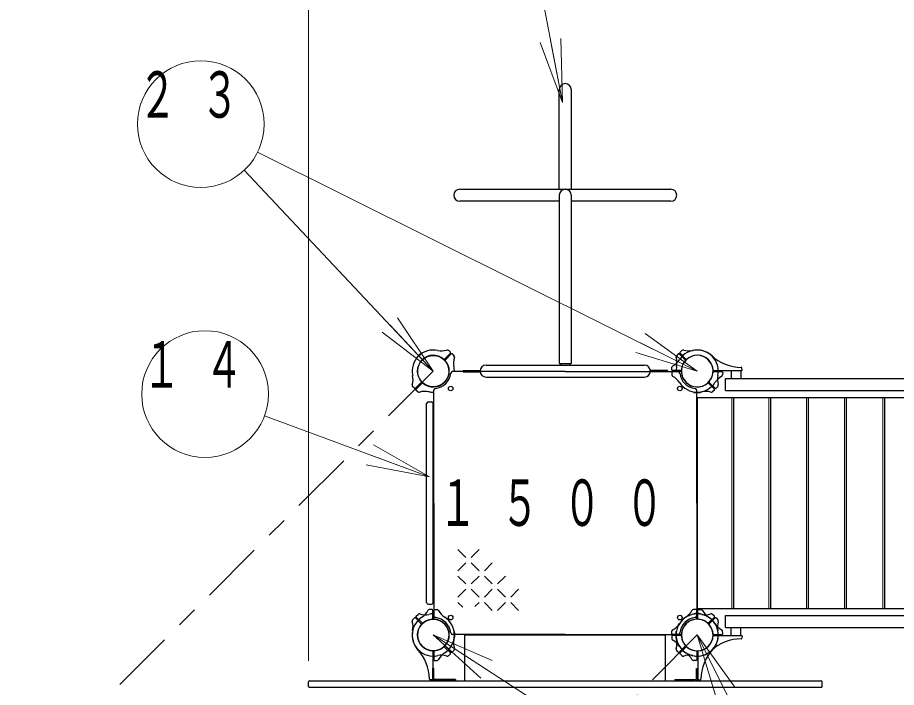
# Model space of a CAD drawing. Units: millimetres on the paper, scale 1:60. Extents: x -385 to 0, y -594 to 267.
# Drawn here: x -325.05 to -283.42, y 137.23 to 168.96 of the extents above; entities that cross this region are included whole.
import ezdxf

# ---------------------------------------------------------------- set-up
doc = ezdxf.new("R2010")
doc.units = ezdxf.units.MM
doc.linetypes.add('USER2', pattern=[6, 3, -1, 1, -1])
doc.layers.add('1_60', color=7, linetype='Continuous', lineweight=25)
doc.styles.add('ＭＳ ゴシック', font='')
doc.styles.get('ＭＳ ゴシック').set_extended_font_data('MS Gothic')

msp = doc.modelspace()

# ---------------------------------------------------------------- linework, layer by layer
at = {"layer": '1_60', "lineweight": 13}
for p, q in [((-311.273, 138.5), (-311.273, 231.46)), ((-311.273, 138.5), (-311.273, 231.46)), ((-299.241, 164.937), (-300.248, 170.203)), ((-299.241, 164.937), (-300.295, 167.789)), ((-299.241, 164.937), (-299.804, 167.883)), ((-299.313, 167.977), (-299.241, 164.937)), ((-292.856, 152.217), (-313.682, 162.581)), ((-305.356, 152.217), (-314.311, 161.733)), ((-307.048, 154.744), (-305.356, 152.217)), ((-305.356, 152.217), (-307.776, 154.059)), ((-305.356, 152.217), (-307.412, 154.402)), ((-295.319, 154.001), (-292.856, 152.217)), ((-292.856, 152.217), (-295.542, 153.554)), ((-292.856, 152.217), (-295.765, 153.106)), ((-291.216, 140.967), (-291.216, 150.967)), ((-289.461, 140.967), (-289.461, 150.967)), ((-287.68, 140.967), (-287.68, 150.967)), ((-285.878, 140.967), (-285.878, 150.967)), ((-284.061, 140.967), (-284.061, 150.967)), ((-305.541, 147.216), (-313.352, 150.094)), ((-308.183, 148.723), (-305.541, 147.216)), ((-305.541, 147.216), (-308.356, 148.253)), ((-305.541, 147.216), (-308.528, 147.784)), ((-303.813, 143.385), (-304.188, 143.76)), ((-303.188, 143.76), (-303.563, 143.385)), ((-303.813, 143.135), (-304.188, 142.76)), ((-303.188, 142.76), (-303.563, 143.135)), ((-302.563, 143.135), (-302.938, 142.76)), ((-303.813, 142.135), (-304.188, 142.51)), ((-303.188, 142.51), (-303.563, 142.135)), ((-302.563, 142.135), (-302.938, 142.51)), ((-301.938, 142.51), (-302.313, 142.135)), ((-303.813, 141.885), (-304.188, 141.51)), ((-303.188, 141.51), (-303.563, 141.885)), ((-302.563, 141.885), (-302.938, 141.51)), ((-301.938, 141.51), (-302.313, 141.885)), ((-301.313, 141.885), (-301.688, 141.51)), ((-303.965, 141.038), (-304.188, 141.26)), ((-303.188, 141.26), (-303.387, 141.061)), ((-302.563, 140.885), (-302.938, 141.26)), ((-301.938, 141.26), (-302.313, 140.885)), ((-301.313, 140.885), (-301.688, 141.26)), ((-303.11, 137.667), (-305.356, 139.717)), ((-305.356, 139.717), (-302.566, 138.507)), ((-305.356, 139.717), (-302.838, 138.087)), ((-305.356, 139.717), (-289.448, 129.421)), ((-291.969, 136.808), (-292.856, 139.717)), ((-292.856, 139.717), (-291.074, 137.253)), ((-292.856, 139.717), (-291.521, 137.031)), ((-292.856, 139.717), (-288.265, 130.478)), ((-294.44, 137.234), (-303.773, 137.234))]:
    msp.add_line(p, q, dxfattribs=at)
at = {"layer": '1_60', "color": 70}
for p, q in [((-299.39, 160.834), (-299.39, 165.551)), ((-298.823, 165.551), (-298.823, 160.834)), ((-304.107, 160.834), (-299.106, 160.834)), ((-299.106, 160.834), (-294.106, 160.834)), ((-299.39, 160.267), (-304.107, 160.267)), ((-299.39, 160.551), (-299.39, 152.584)), ((-298.823, 160.551), (-298.823, 152.584)), ((-294.106, 160.267), (-298.823, 160.267)), ((-299.39, 152.584), (-298.823, 152.584))]:
    msp.add_line(p, q, dxfattribs=at)
at = {"layer": '1_60', "color": 2}
for p, q in [((-304.545, 153.113), (-304.641, 153.202)), ((-293.668, 153.113), (-293.572, 153.202)), ((-304.822, 152.787), (-304.544, 153.065)), ((-304.786, 152.752), (-304.509, 153.029)), ((-304.461, 153.029), (-304.371, 152.933)), ((-293.752, 153.029), (-293.841, 152.933)), ((-293.426, 152.752), (-293.704, 153.029)), ((-293.391, 152.787), (-293.668, 153.065)), ((-294.064, 152.277), (-294.059, 152.398)), ((-290.732, 152.277), (-290.737, 152.364)), ((-294.064, 152.158), (-294.059, 152.027)), ((-293.638, 152.242), (-294.03, 152.242)), ((-293.638, 152.192), (-294.03, 152.192)), ((-292.075, 152.242), (-290.766, 152.242)), ((-292.075, 152.192), (-291.683, 152.192)), ((-291.649, 152.158), (-291.653, 152.036)), ((-305.926, 151.682), (-306.204, 151.405)), ((-305.891, 151.647), (-306.169, 151.369)), ((-292.321, 151.647), (-292.044, 151.369)), ((-292.286, 151.682), (-292.008, 151.405)), ((-306.252, 151.406), (-306.335, 151.494)), ((-306.168, 151.321), (-306.079, 151.239)), ((-292.045, 151.321), (-292.133, 151.239)), ((-291.96, 151.406), (-291.878, 151.494)), ((-306.168, 140.612), (-306.079, 140.695)), ((-305.416, 140.924), (-305.537, 140.92)), ((-305.382, 140.498), (-305.382, 140.891)), ((-305.332, 140.498), (-305.332, 140.891)), ((-305.297, 140.924), (-305.166, 140.92)), ((-292.916, 140.924), (-293.047, 140.92)), ((-292.881, 140.498), (-292.881, 140.891)), ((-292.831, 140.498), (-292.831, 140.891)), ((-292.797, 140.924), (-292.676, 140.92)), ((-292.045, 140.612), (-292.133, 140.695)), ((-306.252, 140.528), (-306.335, 140.44)), ((-305.926, 140.252), (-306.204, 140.529)), ((-305.891, 140.287), (-306.169, 140.565)), ((-292.321, 140.287), (-292.044, 140.565)), ((-292.286, 140.252), (-292.008, 140.529)), ((-291.96, 140.528), (-291.878, 140.44)), ((-294.064, 139.776), (-294.059, 139.907)), ((-291.649, 139.776), (-291.653, 139.898)), ((-294.064, 139.657), (-294.059, 139.536)), ((-293.638, 139.742), (-294.03, 139.742)), ((-293.638, 139.692), (-294.03, 139.692)), ((-292.075, 139.742), (-291.683, 139.742)), ((-292.075, 139.692), (-290.766, 139.692)), ((-290.732, 139.657), (-290.737, 139.569)), ((-304.822, 139.147), (-304.544, 138.869)), ((-304.786, 139.182), (-304.509, 138.904)), ((-293.426, 139.182), (-293.704, 138.904)), ((-293.391, 139.147), (-293.668, 138.869)), ((-305.382, 138.936), (-305.382, 137.626)), ((-305.332, 138.936), (-305.332, 138.543)), ((-304.545, 138.821), (-304.641, 138.732)), ((-304.461, 138.905), (-304.371, 139.001)), ((-293.752, 138.905), (-293.841, 139.001)), ((-293.668, 138.821), (-293.572, 138.732)), ((-292.881, 138.936), (-292.881, 138.543)), ((-292.831, 138.936), (-292.831, 137.626)), ((-305.297, 138.51), (-305.176, 138.514)), ((-292.916, 138.51), (-293.037, 138.514)), ((-305.417, 137.593), (-305.504, 137.598)), ((-292.796, 137.593), (-292.709, 137.598))]:
    msp.add_line(p, q, dxfattribs=at)
at = {"layer": '1_60'}
for p, q in [((-306.171, 152.796), (-306.173, 152.798)), ((-305.936, 153.032), (-305.938, 153.034)), ((-292.277, 153.032), (-292.275, 153.034)), ((-292.041, 152.796), (-292.039, 152.798)), ((-302.857, 152.5), (-295.356, 152.5)), ((-299.333, 152.584), (-299.333, 152.5)), ((-298.88, 152.584), (-298.88, 152.5)), ((-303.947, 152.244), (-303.947, 152.19)), ((-303.947, 152.244), (-303.139, 152.244)), ((-303.947, 152.19), (-303.139, 152.19)), ((-302.857, 151.934), (-295.356, 151.934)), ((-294.266, 152.244), (-295.074, 152.244)), ((-294.266, 152.19), (-295.074, 152.19)), ((-294.266, 152.244), (-294.266, 152.19)), ((-291.25, 152.242), (-291.25, 151.867)), ((-290.796, 152.242), (-290.796, 151.867)), ((-291.517, 151.867), (-269.195, 151.867)), ((-291.517, 151.3), (-291.517, 151.867)), ((-293.023, 151.231), (-293.023, 151.228)), ((-292.69, 151.231), (-292.69, 151.228)), ((-291.517, 151.3), (-269.195, 151.3)), ((-305.59, 150.759), (-305.44, 150.759)), ((-292.856, 150.967), (-292.756, 150.967)), ((-292.856, 150.967), (-267.856, 150.967)), ((-292.838, 140.967), (-292.838, 150.967)), ((-291.115, 140.967), (-291.115, 150.967)), ((-289.362, 140.967), (-289.362, 150.967)), ((-287.584, 140.967), (-287.584, 150.967)), ((-285.785, 140.967), (-285.785, 150.967)), ((-283.97, 140.967), (-283.97, 150.967)), ((-305.673, 141.259), (-305.673, 150.676)), ((-305.356, 141.259), (-305.356, 150.676)), ((-305.59, 141.175), (-305.44, 141.175)), ((-293.023, 140.703), (-293.023, 140.706)), ((-292.856, 140.967), (-292.756, 140.967)), ((-292.856, 140.967), (-267.856, 140.967)), ((-292.69, 140.703), (-292.69, 140.706)), ((-291.517, 140.067), (-291.517, 140.634)), ((-291.517, 140.634), (-269.195, 140.634)), ((-304.371, 139.884), (-304.368, 139.884)), ((-293.842, 139.884), (-293.845, 139.884)), ((-291.517, 140.067), (-269.195, 140.067)), ((-291.25, 139.692), (-291.25, 140.067)), ((-290.796, 139.692), (-290.796, 140.067)), ((-304.371, 139.55), (-304.368, 139.55)), ((-303.857, 139.717), (-294.356, 139.717)), ((-303.857, 137.55), (-303.857, 139.717)), ((-294.356, 137.55), (-294.356, 139.717)), ((-293.842, 139.55), (-293.845, 139.55)), ((-306.171, 139.137), (-306.173, 139.136)), ((-292.041, 139.137), (-292.039, 139.136)), ((-305.936, 138.902), (-305.938, 138.9)), ((-292.277, 138.902), (-292.275, 138.9)), ((-305.328, 138.134), (-305.382, 138.134)), ((-305.382, 137.65), (-305.382, 138.134)), ((-305.328, 137.65), (-305.328, 138.134)), ((-292.885, 138.134), (-292.831, 138.134)), ((-292.885, 137.65), (-292.885, 138.134)), ((-292.831, 137.65), (-292.831, 138.134)), ((-311.273, 137.284), (-311.273, 137.5)), ((-311.223, 137.55), (-286.99, 137.55)), ((-304.298, 137.604), (-305.282, 137.604)), ((-304.298, 137.55), (-305.282, 137.55)), ((-304.298, 137.604), (-304.298, 137.55)), ((-293.915, 137.604), (-293.915, 137.55)), ((-293.915, 137.604), (-292.931, 137.604)), ((-293.915, 137.55), (-292.931, 137.55)), ((-286.94, 137.284), (-286.94, 137.5)), ((-286.99, 137.234), (-311.223, 137.234)), ((-294.44, 137.234), (-303.773, 137.234))]:
    msp.add_line(p, q, dxfattribs=at)
at = {"layer": '1_60', "linetype": 'USER2', "lineweight": 13}
for p, q in [((-305.356, 152.217), (-325.046, 132.527)), ((-292.856, 139.717), (-312.546, 120.027))]:
    msp.add_line(p, q, dxfattribs=at)
at = {"layer": '1_60', "color": 4}
for p, q in [((-299.106, 152.192), (-304.446, 152.192)), ((-299.106, 152.192), (-293.766, 152.192)), ((-305.331, 145.967), (-305.331, 151.307)), ((-292.881, 145.967), (-292.881, 151.307)), ((-305.331, 145.967), (-305.331, 140.627)), ((-292.881, 145.967), (-292.881, 140.627)), ((-299.106, 139.742), (-304.446, 139.742)), ((-299.106, 139.742), (-293.766, 139.742))]:
    msp.add_line(p, q, dxfattribs=at)
at = {"layer": '1_60', "lineweight": 13}
for centre in [(-316.367, 163.918), (-316.167, 151.131)]:
    msp.add_circle(centre, 3, dxfattribs=at)
at = {"layer": '1_60'}
for centre, radius in [((-305.356, 152.217), 0.743), ((-304.531, 151.392), 0.108), ((-293.681, 151.392), 0.108), ((-305.356, 139.717), 0.743), ((-304.531, 140.542), 0.108), ((-293.681, 140.542), 0.108)]:
    msp.add_circle(centre, radius, dxfattribs=at)
at = {"layer": '1_60', "color": 70}
for centre, start, end in [((-299.106, 165.551), 0, 180), ((-304.107, 160.551), 90, 270), ((-299.106, 160.551), 0, 180), ((-294.106, 160.551), 270, 90)]:
    msp.add_arc(centre, 0.283, start, end, dxfattribs=at)
at = {"layer": '1_60', "color": 2}
for centre, radius, start, end in [((-305.356, 152.217), 1, 77.7272, 135), ((-304.967, 154.009), 0.833, 257.7272, 287.5412), ((-304.69, 153.134), 0.0833, 47, 107.5412), ((-292.856, 152.217), 1, 90, 147.2728), ((-293.522, 153.134), 0.0833, 72.4588, 133), ((-293.246, 154.009), 0.833, 252.4588, 282.2728), ((-292.856, 152.217), 1, 45, 102.2728), ((-292.856, 152.217), 1, 47.7828, 90), ((-305.356, 152.217), 1, 135, 192.2728), ((-305.356, 152.217), 0.75, 49.2707, 135), ((-304.845, 152.811), 0.0333, 229.2707, 315), ((-304.568, 153.088), 0.0333, 315, 47), ((-304.485, 153.006), 0.0333, 43, 135), ((-303.565, 152.607), 0.833, 162.4588, 192.2728), ((-304.439, 152.883), 0.0833, 342.4588, 43), ((-293.774, 152.883), 0.0833, 137, 197.5412), ((-294.648, 152.607), 0.833, 347.7272, 17.5412), ((-293.727, 153.006), 0.0333, 45, 137), ((-293.645, 153.088), 0.0333, 133, 225), ((-292.856, 152.217), 0.75, 90, 175.7293), ((-293.367, 152.811), 0.0333, 225, 310.7293), ((-292.856, 152.217), 0.75, 45, 130.7293), ((-292.856, 152.217), 0.75, 4.2707, 90), ((-290.728, 154.562), 2.167, 227.7828, 268.9158), ((-292.856, 152.217), 1, 347.7272, 45), ((-305.356, 152.217), 0.75, 135, 220.7293), ((-305.356, 152.217), 0.75, 315, 40.7293), ((-304.763, 152.728), 0.0333, 135, 220.7293), ((-305.356, 152.217), 1, 358.5675, 12.2728), ((-293.976, 152.395), 0.0833, 117.4588, 178), ((-293.976, 152.395), 0.0833, 117.4588, 178), ((-294.399, 153.208), 0.833, 297.4588, 327.2728), ((-292.856, 152.217), 1, 167.7272, 181.4325), ((-292.856, 152.217), 0.75, 139.2707, 225), ((-293.45, 152.728), 0.0333, 319.2707, 45), ((-292.856, 152.217), 0.75, 319.2707, 45), ((-290.77, 152.363), 0.0333, 3, 88.9159), ((-307.148, 151.827), 0.833, 342.4588, 12.2728), ((-294.03, 152.275), 0.0333, 178, 270), ((-294.03, 152.159), 0.0333, 90, 182), ((-293.976, 152.039), 0.0833, 182, 242.5412), ((-294.399, 151.226), 0.833, 32.7272, 62.5412), ((-293.638, 152.275), 0.0333, 270, 355.7293), ((-293.638, 152.159), 0.0333, 4.2707, 90), ((-292.856, 152.217), 0.75, 184.2707, 270), ((-292.856, 152.217), 0.75, 270, 355.7293), ((-292.075, 152.275), 0.0333, 184.2707, 270), ((-292.075, 152.159), 0.0333, 90, 175.7293), ((-291.314, 151.226), 0.833, 117.4588, 147.2728), ((-291.065, 151.827), 0.833, 167.7272, 197.5412), ((-291.737, 152.039), 0.0833, 297.4588, 358), ((-291.683, 152.159), 0.0333, 358, 90), ((-290.766, 152.275), 0.0333, 270, 3), ((-306.274, 151.551), 0.0833, 162.4588, 223), ((-305.95, 151.706), 0.0333, 315, 40.7293), ((-305.867, 151.623), 0.0333, 49.2707, 135), ((-305.356, 152.217), 0.75, 229.2707, 315), ((-292.856, 152.217), 1, 212.7272, 270), ((-292.856, 152.217), 0.75, 225, 310.7293), ((-292.856, 152.217), 1, 270, 327.2728), ((-292.345, 151.623), 0.0333, 45, 130.7293), ((-292.262, 151.706), 0.0333, 139.2707, 225), ((-291.939, 151.551), 0.0833, 317, 17.5412), ((-306.228, 151.428), 0.0333, 223, 315), ((-306.145, 151.346), 0.0333, 135, 227), ((-306.022, 151.3), 0.0833, 227, 287.5412), ((-305.746, 150.426), 0.833, 77.7272, 107.5412), ((-305.356, 152.217), 1, 257.7272, 271.4325), ((-292.856, 152.217), 1, 268.5675, 282.2728), ((-292.466, 150.426), 0.833, 72.4588, 102.2728), ((-292.19, 151.3), 0.0833, 252.4588, 313), ((-292.067, 151.346), 0.0333, 313, 45), ((-291.985, 151.428), 0.0333, 225, 317), ((-306.022, 140.634), 0.0833, 72.4588, 133), ((-305.746, 141.508), 0.833, 252.4588, 282.2728), ((-306.348, 141.259), 0.833, 302.7272, 332.5412), ((-305.534, 140.837), 0.0833, 92, 152.5412), ((-305.534, 140.837), 0.0833, 92, 152.5412), ((-305.356, 139.717), 1, 88.5675, 102.2728), ((-305.415, 140.891), 0.0333, 0, 92), ((-305.298, 140.891), 0.0333, 88, 180), ((-305.179, 140.837), 0.0833, 27.4588, 88), ((-304.365, 141.259), 0.833, 207.4588, 237.2728), ((-292.856, 139.717), 1, 90, 147.2728), ((-293.848, 141.259), 0.833, 302.7272, 332.5412), ((-293.034, 140.837), 0.0833, 92, 152.5412), ((-292.915, 140.891), 0.0333, 0, 92), ((-292.856, 139.717), 1, 77.7272, 91.4325), ((-292.856, 139.717), 1, 32.7272, 90), ((-292.798, 140.891), 0.0333, 88, 180), ((-292.679, 140.837), 0.0833, 27.4588, 88), ((-292.679, 140.837), 0.0833, 27.4588, 88), ((-292.466, 141.508), 0.833, 257.7272, 287.5412), ((-291.865, 141.259), 0.833, 207.4588, 237.2728), ((-292.19, 140.634), 0.0833, 47, 107.5412), ((-305.357, 139.717), 1, 122.7272, 180), ((-306.274, 140.383), 0.0833, 137, 197.5412), ((-307.148, 140.107), 0.833, 347.7272, 17.5412), ((-306.228, 140.506), 0.0333, 45, 137), ((-306.145, 140.588), 0.0333, 133, 225), ((-305.357, 139.717), 0.75, 94.2707, 180), ((-305.867, 140.31), 0.0333, 225, 310.7293), ((-305.356, 139.717), 0.75, 45, 130.7293), ((-305.415, 140.498), 0.0333, 274.2707, 0), ((-305.298, 140.498), 0.0333, 180, 265.7293), ((-305.357, 139.717), 0.75, 0, 85.7293), ((-305.357, 139.717), 1, 0, 57.2728), ((-292.856, 139.717), 1, 122.7272, 180), ((-292.856, 139.717), 0.75, 94.2707, 180), ((-292.856, 139.717), 0.75, 90, 175.7293), ((-292.856, 139.717), 0.75, 49.2707, 135), ((-292.915, 140.498), 0.0333, 274.2707, 0), ((-292.856, 139.717), 0.75, 4.2707, 90), ((-292.798, 140.498), 0.0333, 180, 265.7293), ((-292.856, 139.717), 0.75, 0, 85.7293), ((-292.345, 140.31), 0.0333, 229.2707, 315), ((-292.856, 139.717), 1, 0, 57.2728), ((-292.067, 140.588), 0.0333, 315, 47), ((-291.985, 140.506), 0.0333, 43, 135), ((-291.065, 140.107), 0.833, 162.4588, 192.2728), ((-291.939, 140.383), 0.0833, 342.4588, 43), ((-305.356, 139.717), 1, 167.7272, 225), ((-305.356, 139.717), 0.75, 139.2707, 225), ((-305.95, 140.228), 0.0333, 319.2707, 45), ((-305.356, 139.717), 0.75, 319.2707, 45), ((-293.976, 139.895), 0.0833, 117.4588, 178), ((-294.399, 140.708), 0.833, 297.4588, 327.2728), ((-292.856, 139.717), 0.75, 135, 220.7293), ((-292.856, 139.717), 0.75, 315, 40.7293), ((-292.262, 140.228), 0.0333, 135, 220.7293), ((-292.856, 139.717), 1, 315, 12.2728), ((-291.314, 140.708), 0.833, 212.7272, 242.5412), ((-291.737, 139.895), 0.0833, 2, 62.5412), ((-305.357, 139.717), 1, 180, 222.2172), ((-305.357, 139.717), 0.75, 180, 265.7293), ((-305.357, 139.717), 0.75, 274.2707, 0), ((-305.357, 139.717), 1, 302.7272, 0), ((-303.565, 139.327), 0.833, 167.7272, 197.5412), ((-305.356, 139.717), 1, 347.7272, 1.4325), ((-294.03, 139.775), 0.0333, 178, 270), ((-294.03, 139.659), 0.0333, 90, 182), ((-293.976, 139.539), 0.0833, 182, 242.5412), ((-293.976, 139.539), 0.0833, 182, 242.5412), ((-294.399, 138.726), 0.833, 32.7272, 62.5412), ((-292.856, 139.717), 1, 178.5675, 192.2728), ((-292.856, 139.717), 1, 180, 237.2728), ((-294.648, 139.327), 0.833, 342.4588, 12.2728), ((-293.638, 139.775), 0.0333, 270, 355.7293), ((-293.638, 139.659), 0.0333, 4.2707, 90), ((-292.856, 139.717), 0.75, 180, 265.7293), ((-292.856, 139.717), 0.75, 184.2707, 270), ((-292.856, 139.717), 0.75, 270, 355.7293), ((-292.856, 139.717), 0.75, 274.2707, 0), ((-290.728, 137.372), 2.167, 91.0841, 132.2172), ((-292.856, 139.717), 1, 317.7828, 0), ((-292.075, 139.775), 0.0333, 184.2707, 270), ((-292.075, 139.659), 0.0333, 90, 175.7293), ((-291.683, 139.775), 0.0333, 270, 2), ((-290.77, 139.571), 0.0333, 271.0842, 357), ((-290.766, 139.659), 0.0333, 357, 90), ((-307.702, 137.589), 2.167, 1.0841, 42.2172), ((-305.356, 139.717), 0.75, 225, 310.7293), ((-304.845, 139.123), 0.0333, 45, 130.7293), ((-304.763, 139.206), 0.0333, 139.2707, 225), ((-304.439, 139.051), 0.0833, 317, 17.5412), ((-293.774, 139.051), 0.0833, 162.4588, 223), ((-292.856, 139.717), 1, 212.7272, 270), ((-293.45, 139.206), 0.0333, 315, 40.7293), ((-293.367, 139.123), 0.0333, 49.2707, 135), ((-292.856, 139.717), 0.75, 229.2707, 315), ((-290.511, 137.589), 2.167, 137.7828, 178.9159), ((-305.356, 139.717), 1, 225, 282.2728), ((-305.415, 138.936), 0.0333, 0, 85.7293), ((-305.298, 138.936), 0.0333, 94.2707, 180), ((-304.967, 137.925), 0.833, 72.4588, 102.2728), ((-304.365, 138.175), 0.833, 122.7272, 152.5412), ((-304.69, 138.799), 0.0833, 252.4588, 313), ((-304.568, 138.846), 0.0333, 313, 45), ((-304.485, 138.928), 0.0333, 225, 317), ((-293.727, 138.928), 0.0333, 223, 315), ((-293.645, 138.846), 0.0333, 135, 227), ((-293.522, 138.799), 0.0833, 227, 287.5412), ((-293.246, 137.925), 0.833, 77.7272, 107.5412), ((-293.848, 138.175), 0.833, 27.4588, 57.2728), ((-292.856, 139.717), 1, 257.7272, 315), ((-292.915, 138.936), 0.0333, 0, 85.7293), ((-292.856, 139.717), 1, 270, 312.2172), ((-292.798, 138.936), 0.0333, 94.2707, 180), ((-305.298, 138.543), 0.0333, 180, 272), ((-305.179, 138.597), 0.0833, 272, 332.5412), ((-293.034, 138.597), 0.0833, 207.4588, 268), ((-292.915, 138.543), 0.0333, 268, 0), ((-305.502, 137.631), 0.0333, 181.0841, 267), ((-305.415, 137.626), 0.0333, 267, 0), ((-292.798, 137.626), 0.0333, 180, 273), ((-292.711, 137.631), 0.0333, 273, 358.9158)]:
    msp.add_arc(centre, radius, start, end, dxfattribs=at)
at = {"layer": '1_60'}
for centre, radius, start, end in [((-306.162, 152.81), 0.0167, 143.6269, 225), ((-305.356, 152.217), 1.017, 135, 143.6269), ((-305.356, 152.217), 1.017, 126.3731, 135), ((-305.949, 153.022), 0.0167, 45, 126.3731), ((-292.263, 153.022), 0.0167, 53.6269, 135), ((-292.856, 152.217), 1.017, 45, 53.6269), ((-292.856, 152.217), 1.017, 36.3731, 45), ((-292.051, 152.81), 0.0167, 315, 36.3731), ((-302.857, 152.217), 0.283, 90, 270), ((-295.356, 152.217), 0.283, 270, 90), ((-305.356, 152.217), 0.833, 276.7872, 353.2128), ((-292.856, 152.217), 0.833, 186.7872, 263.2128), ((-293.006, 151.228), 0.0167, 180, 261.3731), ((-292.856, 152.217), 1.017, 261.3731, 270), ((-292.856, 152.217), 1.017, 270, 278.6269), ((-292.706, 151.228), 0.0167, 278.6269, 0), ((-305.59, 150.676), 0.0833, 90, 180), ((-305.44, 150.676), 0.0833, 0, 90), ((-305.59, 141.259), 0.0833, 180, 270), ((-305.44, 141.259), 0.0833, 270, 0), ((-293.006, 140.706), 0.0167, 98.6269, 180), ((-292.856, 139.717), 1.017, 90, 98.6269), ((-292.856, 139.717), 1.017, 81.3731, 90), ((-292.706, 140.706), 0.0167, 0, 81.3731), ((-305.356, 139.717), 0.833, 6.7872, 83.2128), ((-292.856, 139.717), 0.833, 96.7872, 173.2128), ((-304.368, 139.867), 0.0167, 8.6269, 90), ((-305.357, 139.717), 1.017, 0, 8.6269), ((-292.856, 139.717), 1.017, 171.3731, 180), ((-293.845, 139.867), 0.0167, 90, 171.3731), ((-304.368, 139.567), 0.0167, 270, 351.3731), ((-305.357, 139.717), 1.017, 351.3731, 0), ((-292.856, 139.717), 1.017, 180, 188.6269), ((-293.845, 139.567), 0.0167, 188.6269, 270), ((-306.162, 139.124), 0.0167, 135, 216.3731), ((-305.356, 139.717), 1.017, 216.3731, 225), ((-292.856, 139.717), 1.017, 315, 323.6269), ((-292.051, 139.124), 0.0167, 323.6269, 45), ((-305.356, 139.717), 1.017, 225, 233.6269), ((-305.949, 138.912), 0.0167, 233.6269, 315), ((-292.263, 138.912), 0.0167, 225, 306.3731), ((-292.856, 139.717), 1.017, 306.3731, 315), ((-311.223, 137.5), 0.05, 90, 180), ((-305.282, 137.65), 0.1, 180, 270), ((-305.282, 137.65), 0.0467, 180, 270), ((-292.931, 137.65), 0.1, 270, 0), ((-292.931, 137.65), 0.0467, 270, 0), ((-286.99, 137.5), 0.05, 0, 90), ((-311.223, 137.284), 0.05, 180, 270), ((-286.99, 137.284), 0.05, 270, 0)]:
    msp.add_arc(centre, radius, start, end, dxfattribs=at)
at = {"layer": '1_60', "color": 4}
for centre, start, end in [((-304.446, 152.109), 90, 173.2128), ((-293.766, 152.109), 6.7872, 90), ((-305.248, 151.307), 96.7872, 180), ((-292.964, 151.307), 0, 83.2128), ((-305.248, 140.627), 180, 263.2128), ((-292.964, 140.627), 276.7872, 0), ((-304.446, 139.825), 186.7872, 270), ((-293.766, 139.825), 270, 353.2128)]:
    msp.add_arc(centre, 0.0833, start, end, dxfattribs=at)

# ---------------------------------------------------------------- texts
at = {"layer": '1_60', "char_height": 2.199, "style": 'ＭＳ ゴシック'}
for s, insert, attachment_point in [('\\T1.64;\\W0.6;２３', (-316.367, 166.418), 2), ('\\T1.64;\\W0.6;１４', (-316.167, 153.631), 2), ('\\T1.64;\\W0.6;１５００', (-305.106, 145.967), 4)]:
    msp.add_mtext(s, dxfattribs=dict(at, insert=insert, attachment_point=attachment_point))

doc.saveas('drawing.dxf')
